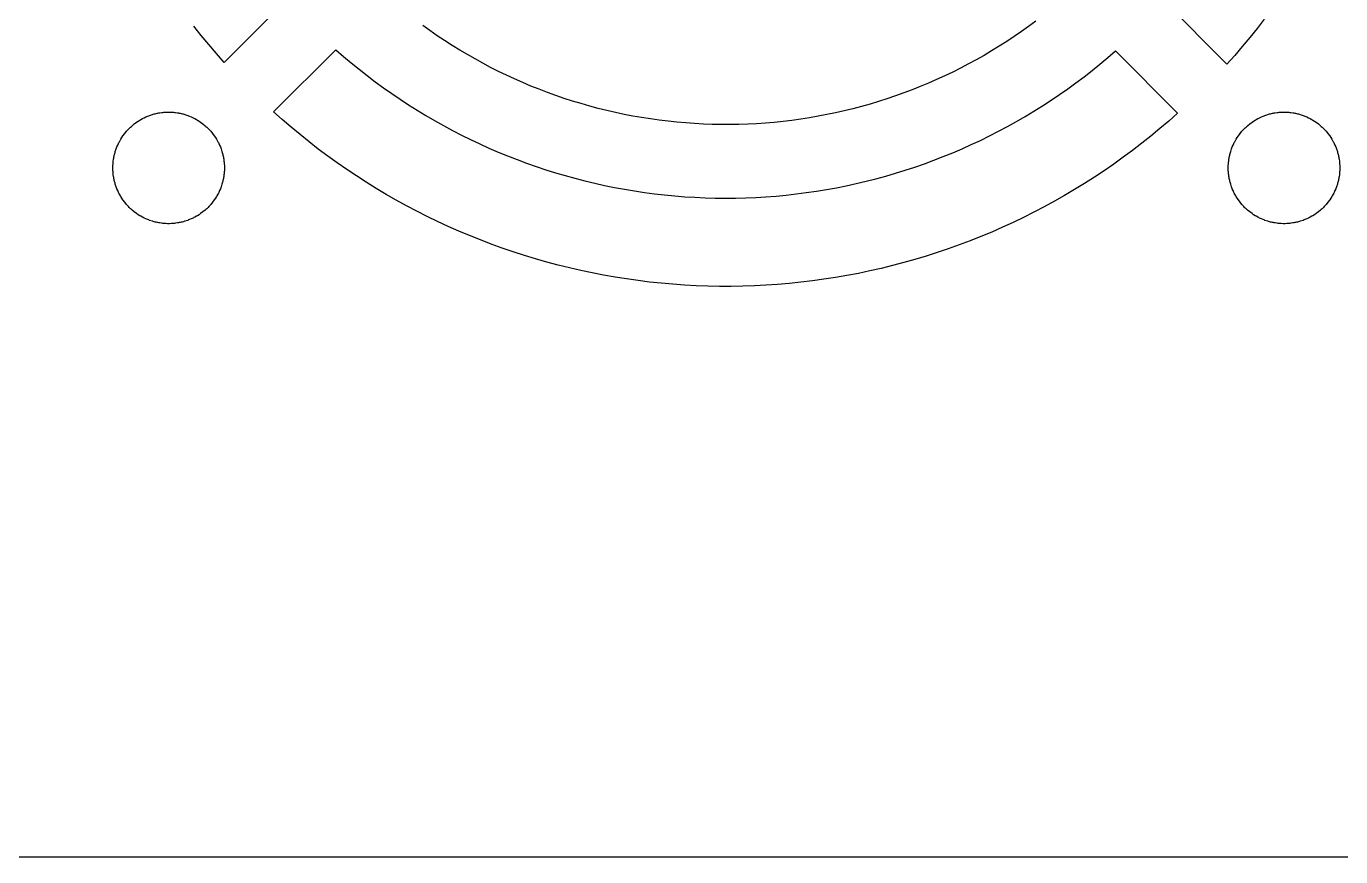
# Model space of a CAD drawing. Header units: metres. Extents: x -3 to 104, y -10 to 53.
# Drawn here: x 30.42 to 68.13, y -9.5 to 14.31 of the extents above; entities that cross this region are included whole.
import ezdxf

# ---------------------------------------------------------------- set-up
doc = ezdxf.new("R2010")
doc.units = ezdxf.units.M

msp = doc.modelspace()

# ---------------------------------------------------------------- linework, layer by layer
for p, q in [((37.8818, 15.0576), (36.0957, 13.2734)), ((64.8623, 13.2266), (63.0801, 15.0146)), ((41.998, 14.1865), (41.791, 14.335)), ((59.3779, 14.46), (59.1729, 14.3086)), ((65.9307, 14.5156), (65.7266, 14.25)), ((35.4375, 14.0459), (35.2266, 14.3105)), ((35.6523, 13.7842), (35.4375, 14.0459)), ((42.208, 14.041), (41.998, 14.1865)), ((42.4189, 13.9004), (42.208, 14.041)), ((58.7559, 14.0166), (58.5439, 13.876)), ((58.9658, 14.1611), (58.7559, 14.0166)), ((59.1729, 14.3086), (58.9658, 14.1611)), ((65.5166, 13.9893), (65.3027, 13.7305)), ((65.7266, 14.25), (65.5166, 13.9893)), ((35.8721, 13.5264), (35.6523, 13.7842)), ((37.5078, 11.8564), (39.2988, 13.6387)), ((39.2988, 13.6387), (39.5186, 13.4473)), ((42.6338, 13.7627), (42.4189, 13.9004)), ((42.8506, 13.6289), (42.6338, 13.7627)), ((43.0693, 13.499), (42.8506, 13.6289)), ((58.1123, 13.6064), (57.8926, 13.4766)), ((58.3291, 13.7393), (58.1123, 13.6064)), ((58.5439, 13.876), (58.3291, 13.7393)), ((61.4414, 13.4131), (61.6611, 13.6035)), ((61.6611, 13.6035), (63.4453, 11.8145)), ((65.3027, 13.7305), (65.085, 13.4766)), ((36.0957, 13.2734), (35.8721, 13.5264)), ((39.5186, 13.4473), (39.7412, 13.2598)), ((39.7412, 13.2598), (39.9668, 13.0762)), ((43.29, 13.3721), (43.0693, 13.499)), ((43.5137, 13.25), (43.29, 13.3721)), ((43.7383, 13.1318), (43.5137, 13.25)), ((57.4482, 13.2295), (57.2227, 13.1113)), ((57.6719, 13.3516), (57.4482, 13.2295)), ((57.8926, 13.4766), (57.6719, 13.3516)), ((60.9922, 13.043), (61.2188, 13.2266)), ((61.2188, 13.2266), (61.4414, 13.4131)), ((65.085, 13.4766), (64.8623, 13.2266)), ((39.9668, 13.0762), (40.1953, 12.8965)), ((40.1953, 12.8965), (40.4277, 12.7207)), ((43.9658, 13.0166), (43.7383, 13.1318)), ((44.1953, 12.9062), (43.9658, 13.0166)), ((44.4268, 12.7988), (44.1953, 12.9062)), ((56.7646, 12.8877), (56.5332, 12.7812)), ((56.9951, 12.9971), (56.7646, 12.8877)), ((57.2227, 13.1113), (56.9951, 12.9971)), ((60.5303, 12.6895), (60.7627, 12.8643)), ((60.7627, 12.8643), (60.9922, 13.043)), ((40.4277, 12.7207), (40.6621, 12.5488)), ((40.6621, 12.5488), (40.9004, 12.3809)), ((44.6592, 12.6963), (44.4268, 12.7988)), ((44.8936, 12.5977), (44.6592, 12.6963)), ((45.1299, 12.5029), (44.8936, 12.5977)), ((45.3682, 12.4121), (45.1299, 12.5029)), ((55.8291, 12.4873), (55.5908, 12.3975)), ((56.0654, 12.5811), (55.8291, 12.4873)), ((56.3008, 12.6787), (56.0654, 12.5811)), ((56.5332, 12.7812), (56.3008, 12.6787)), ((60.0566, 12.3516), (60.2949, 12.5186)), ((60.2949, 12.5186), (60.5303, 12.6895)), ((40.9004, 12.3809), (41.1406, 12.2178)), ((41.1406, 12.2178), (41.3848, 12.0586)), ((45.6074, 12.3262), (45.3682, 12.4121)), ((45.8486, 12.2441), (45.6074, 12.3262)), ((46.0908, 12.166), (45.8486, 12.2441)), ((46.335, 12.0918), (46.0908, 12.166)), ((46.5791, 12.0215), (46.335, 12.0918)), ((54.623, 12.0791), (54.3779, 12.0098)), ((54.8672, 12.1523), (54.623, 12.0791)), ((55.1094, 12.2295), (54.8672, 12.1523)), ((55.3506, 12.3115), (55.1094, 12.2295)), ((55.5908, 12.3975), (55.3506, 12.3115)), ((59.5713, 12.0303), (59.8154, 12.1885)), ((59.8154, 12.1885), (60.0566, 12.3516)), ((33.7988, 11.6885), (33.8496, 11.7119)), ((33.8496, 11.7119), (33.9004, 11.7334)), ((33.9004, 11.7334), (33.9268, 11.7441)), ((33.9268, 11.7441), (33.9531, 11.7539)), ((33.9531, 11.7539), (34.0322, 11.7803)), ((34.0322, 11.7803), (34.0586, 11.7881)), ((34.0586, 11.7881), (34.0859, 11.7959)), ((34.0859, 11.7959), (34.1133, 11.8027)), ((34.1133, 11.8027), (34.1396, 11.8086)), ((34.1396, 11.8086), (34.167, 11.8154)), ((34.167, 11.8154), (34.1943, 11.8203)), ((34.1943, 11.8203), (34.2217, 11.8262)), ((34.2217, 11.8262), (34.25, 11.8301)), ((34.25, 11.8301), (34.3047, 11.8379)), ((34.3047, 11.8379), (34.333, 11.8408)), ((34.333, 11.8408), (34.3604, 11.8438)), ((34.3604, 11.8438), (34.3887, 11.8457)), ((34.3887, 11.8457), (34.416, 11.8477)), ((34.416, 11.8477), (34.4717, 11.8496)), ((34.4717, 11.8496), (34.5283, 11.8496)), ((34.5283, 11.8496), (34.584, 11.8477)), ((34.584, 11.8477), (34.6113, 11.8457)), ((34.6113, 11.8457), (34.6396, 11.8438)), ((34.6396, 11.8438), (34.667, 11.8408)), ((34.667, 11.8408), (34.6953, 11.8379)), ((34.6953, 11.8379), (34.75, 11.8301)), ((34.75, 11.8301), (34.7783, 11.8262)), ((34.7783, 11.8262), (34.8057, 11.8203)), ((34.8057, 11.8203), (34.833, 11.8154)), ((34.833, 11.8154), (34.8604, 11.8086)), ((34.8604, 11.8086), (34.8867, 11.8027)), ((34.8867, 11.8027), (34.9141, 11.7959)), ((34.9141, 11.7959), (34.9414, 11.7881)), ((34.9414, 11.7881), (34.9678, 11.7803)), ((34.9678, 11.7803), (35.0469, 11.7539)), ((35.0469, 11.7539), (35.0732, 11.7441)), ((35.0732, 11.7441), (35.0996, 11.7334)), ((35.0996, 11.7334), (35.1504, 11.7119)), ((35.1504, 11.7119), (35.2012, 11.6885)), ((37.7578, 11.6348), (37.5078, 11.8564)), ((41.3848, 12.0586), (41.6309, 11.9033)), ((41.6309, 11.9033), (41.8799, 11.752)), ((41.8799, 11.752), (42.1309, 11.6055)), ((46.8252, 11.9561), (46.5791, 12.0215)), ((47.0723, 11.8955), (46.8252, 11.9561)), ((47.3203, 11.8379), (47.0723, 11.8955)), ((47.5693, 11.7852), (47.3203, 11.8379)), ((47.8193, 11.7373), (47.5693, 11.7852)), ((48.0703, 11.6934), (47.8193, 11.7373)), ((48.3223, 11.6533), (48.0703, 11.6934)), ((53.1367, 11.7295), (52.8867, 11.6855)), ((53.3877, 11.7764), (53.1367, 11.7295)), ((53.6367, 11.8291), (53.3877, 11.7764)), ((53.8848, 11.8848), (53.6367, 11.8291)), ((54.1318, 11.9453), (53.8848, 11.8848)), ((54.3779, 12.0098), (54.1318, 11.9453)), ((58.8232, 11.5791), (59.0752, 11.7256)), ((59.0752, 11.7256), (59.3242, 11.875)), ((59.3242, 11.875), (59.5713, 12.0303)), ((63.4453, 11.8145), (63.1943, 11.5928)), ((65.7988, 11.6885), (65.8496, 11.7119)), ((65.8496, 11.7119), (65.9004, 11.7334)), ((65.9004, 11.7334), (65.9268, 11.7441)), ((65.9268, 11.7441), (65.9531, 11.7539)), ((65.9531, 11.7539), (66.0322, 11.7803)), ((66.0322, 11.7803), (66.0586, 11.7881)), ((66.0586, 11.7881), (66.0859, 11.7959)), ((66.0859, 11.7959), (66.1133, 11.8027)), ((66.1133, 11.8027), (66.1396, 11.8086)), ((66.1396, 11.8086), (66.167, 11.8154)), ((66.167, 11.8154), (66.1943, 11.8203)), ((66.1943, 11.8203), (66.2217, 11.8262)), ((66.2217, 11.8262), (66.25, 11.8301)), ((66.25, 11.8301), (66.3047, 11.8379)), ((66.3047, 11.8379), (66.333, 11.8408)), ((66.333, 11.8408), (66.3604, 11.8438)), ((66.3604, 11.8438), (66.3887, 11.8457)), ((66.3887, 11.8457), (66.416, 11.8477)), ((66.416, 11.8477), (66.4717, 11.8496)), ((66.4717, 11.8496), (66.5283, 11.8496)), ((66.5283, 11.8496), (66.584, 11.8477)), ((66.584, 11.8477), (66.6113, 11.8457)), ((66.6113, 11.8457), (66.6396, 11.8438)), ((66.6396, 11.8438), (66.667, 11.8408)), ((66.667, 11.8408), (66.6953, 11.8379)), ((66.6953, 11.8379), (66.75, 11.8301)), ((66.75, 11.8301), (66.7783, 11.8262)), ((66.7783, 11.8262), (66.8057, 11.8203)), ((66.8057, 11.8203), (66.833, 11.8154)), ((66.833, 11.8154), (66.8604, 11.8086)), ((66.8604, 11.8086), (66.8867, 11.8027)), ((66.8867, 11.8027), (66.9141, 11.7959)), ((66.9141, 11.7959), (66.9414, 11.7881)), ((66.9414, 11.7881), (66.9678, 11.7803)), ((66.9678, 11.7803), (67.0469, 11.7539)), ((67.0469, 11.7539), (67.0732, 11.7441)), ((67.0732, 11.7441), (67.0996, 11.7334)), ((67.0996, 11.7334), (67.1504, 11.7119)), ((67.1504, 11.7119), (67.2012, 11.6885)), ((33.292, 11.2998), (33.3105, 11.3203)), ((33.3105, 11.3203), (33.3301, 11.3408)), ((33.3301, 11.3408), (33.3486, 11.3613)), ((33.3486, 11.3613), (33.3682, 11.3818)), ((33.3682, 11.3818), (33.3887, 11.4014)), ((33.3887, 11.4014), (33.4092, 11.4199)), ((33.4092, 11.4199), (33.4297, 11.4395)), ((33.4297, 11.4395), (33.4502, 11.458)), ((33.4502, 11.458), (33.5146, 11.5107)), ((33.5146, 11.5107), (33.582, 11.5605)), ((33.582, 11.5605), (33.6289, 11.5918)), ((33.6289, 11.5918), (33.6758, 11.6211)), ((33.6758, 11.6211), (33.7002, 11.6357)), ((33.7002, 11.6357), (33.749, 11.6631)), ((33.749, 11.6631), (33.7734, 11.6758)), ((33.7734, 11.6758), (33.7988, 11.6885)), ((35.2012, 11.6885), (35.2266, 11.6758)), ((35.2266, 11.6758), (35.251, 11.6631)), ((35.251, 11.6631), (35.2998, 11.6357)), ((35.2998, 11.6357), (35.3242, 11.6211)), ((35.3242, 11.6211), (35.3711, 11.5918)), ((35.3711, 11.5918), (35.418, 11.5605)), ((35.418, 11.5605), (35.4854, 11.5107)), ((35.4854, 11.5107), (35.5498, 11.458)), ((35.5498, 11.458), (35.5703, 11.4395)), ((35.5703, 11.4395), (35.5908, 11.4199)), ((35.5908, 11.4199), (35.6113, 11.4014)), ((35.6113, 11.4014), (35.6318, 11.3818)), ((35.6318, 11.3818), (35.6514, 11.3613)), ((35.6514, 11.3613), (35.6699, 11.3408)), ((35.6699, 11.3408), (35.6895, 11.3203)), ((35.6895, 11.3203), (35.708, 11.2998)), ((38.0107, 11.417), (37.7578, 11.6348)), ((38.2686, 11.2031), (38.0107, 11.417)), ((42.1309, 11.6055), (42.3848, 11.4639)), ((42.3848, 11.4639), (42.6416, 11.3252)), ((42.6416, 11.3252), (42.8994, 11.1924)), ((48.5742, 11.6182), (48.3223, 11.6533)), ((48.8271, 11.5869), (48.5742, 11.6182)), ((49.0801, 11.5596), (48.8271, 11.5869)), ((49.334, 11.5381), (49.0801, 11.5596)), ((49.5879, 11.5195), (49.334, 11.5381)), ((49.8418, 11.5059), (49.5879, 11.5195)), ((50.0967, 11.4971), (49.8418, 11.5059)), ((50.3506, 11.4922), (50.0967, 11.4971)), ((50.6055, 11.4922), (50.3506, 11.4922)), ((50.8604, 11.4961), (50.6055, 11.4922)), ((51.1143, 11.5039), (50.8604, 11.4961)), ((51.3691, 11.5176), (51.1143, 11.5039)), ((51.623, 11.5342), (51.3691, 11.5176)), ((51.876, 11.5557), (51.623, 11.5342)), ((52.1299, 11.582), (51.876, 11.5557)), ((52.3828, 11.6123), (52.1299, 11.582)), ((52.6348, 11.6465), (52.3828, 11.6123)), ((52.8867, 11.6855), (52.6348, 11.6465)), ((58.3125, 11.3008), (58.5693, 11.4385)), ((58.5693, 11.4385), (58.8232, 11.5791)), ((62.9404, 11.376), (62.6826, 11.1631)), ((63.1943, 11.5928), (62.9404, 11.376)), ((65.292, 11.2998), (65.3105, 11.3203)), ((65.3105, 11.3203), (65.3301, 11.3408)), ((65.3301, 11.3408), (65.3486, 11.3613)), ((65.3486, 11.3613), (65.3682, 11.3818)), ((65.3682, 11.3818), (65.3887, 11.4014)), ((65.3887, 11.4014), (65.4092, 11.4199)), ((65.4092, 11.4199), (65.4297, 11.4395)), ((65.4297, 11.4395), (65.4502, 11.458)), ((65.4502, 11.458), (65.5146, 11.5107)), ((65.5146, 11.5107), (65.582, 11.5605)), ((65.582, 11.5605), (65.6289, 11.5918)), ((65.6289, 11.5918), (65.6758, 11.6211)), ((65.6758, 11.6211), (65.7002, 11.6357)), ((65.7002, 11.6357), (65.749, 11.6631)), ((65.749, 11.6631), (65.7734, 11.6758)), ((65.7734, 11.6758), (65.7988, 11.6885)), ((67.2012, 11.6885), (67.2266, 11.6758)), ((67.2266, 11.6758), (67.251, 11.6631)), ((67.251, 11.6631), (67.2998, 11.6357)), ((67.2998, 11.6357), (67.3242, 11.6211)), ((67.3242, 11.6211), (67.3711, 11.5918)), ((67.3711, 11.5918), (67.418, 11.5605)), ((67.418, 11.5605), (67.4854, 11.5107)), ((67.4854, 11.5107), (67.5498, 11.458)), ((67.5498, 11.458), (67.5703, 11.4395)), ((67.5703, 11.4395), (67.5908, 11.4199)), ((67.5908, 11.4199), (67.6113, 11.4014)), ((67.6113, 11.4014), (67.6318, 11.3818)), ((67.6318, 11.3818), (67.6514, 11.3613)), ((67.6514, 11.3613), (67.6699, 11.3408)), ((67.6699, 11.3408), (67.6895, 11.3203)), ((67.6895, 11.3203), (67.708, 11.2998)), ((33.0381, 10.9004), (33.0615, 10.9512)), ((33.0615, 10.9512), (33.0742, 10.9766)), ((33.0742, 10.9766), (33.0869, 11.001)), ((33.0869, 11.001), (33.1143, 11.0498)), ((33.1143, 11.0498), (33.1289, 11.0742)), ((33.1289, 11.0742), (33.1582, 11.1211)), ((33.1582, 11.1211), (33.1895, 11.168)), ((33.1895, 11.168), (33.2393, 11.2354)), ((33.2393, 11.2354), (33.292, 11.2998)), ((35.708, 11.2998), (35.7607, 11.2354)), ((35.7607, 11.2354), (35.8105, 11.168)), ((35.8105, 11.168), (35.8418, 11.1211)), ((35.8418, 11.1211), (35.8711, 11.0742)), ((35.8711, 11.0742), (35.8857, 11.0498)), ((35.8857, 11.0498), (35.9131, 11.001)), ((35.9131, 11.001), (35.9258, 10.9766)), ((35.9258, 10.9766), (35.9385, 10.9512)), ((35.9385, 10.9512), (35.9619, 10.9004)), ((38.5293, 10.9941), (38.2686, 11.2031)), ((38.7939, 10.79), (38.5293, 10.9941)), ((42.8994, 11.1924), (43.1611, 11.0635)), ((43.1611, 11.0635), (43.4238, 10.9385)), ((43.4238, 10.9385), (43.6895, 10.8193)), ((57.5283, 10.917), (57.792, 11.04)), ((57.792, 11.04), (58.0527, 11.1689)), ((58.0527, 11.1689), (58.3125, 11.3008)), ((62.4209, 10.9551), (62.1553, 10.752)), ((62.6826, 11.1631), (62.4209, 10.9551)), ((65.0381, 10.9004), (65.0615, 10.9512)), ((65.0615, 10.9512), (65.0742, 10.9766)), ((65.0742, 10.9766), (65.0869, 11.001)), ((65.0869, 11.001), (65.1143, 11.0498)), ((65.1143, 11.0498), (65.1289, 11.0742)), ((65.1289, 11.0742), (65.1582, 11.1211)), ((65.1582, 11.1211), (65.1895, 11.168)), ((65.1895, 11.168), (65.2393, 11.2354)), ((65.2393, 11.2354), (65.292, 11.2998)), ((67.708, 11.2998), (67.7607, 11.2354)), ((67.7607, 11.2354), (67.8105, 11.168)), ((67.8105, 11.168), (67.8418, 11.1211)), ((67.8418, 11.1211), (67.8711, 11.0742)), ((67.8711, 11.0742), (67.8857, 11.0498)), ((67.8857, 11.0498), (67.9131, 11.001)), ((67.9131, 11.001), (67.9258, 10.9766)), ((67.9258, 10.9766), (67.9385, 10.9512)), ((67.9385, 10.9512), (67.9619, 10.9004)), ((32.9297, 10.5557), (32.9346, 10.583)), ((32.9346, 10.583), (32.9414, 10.6104)), ((32.9414, 10.6104), (32.9473, 10.6367)), ((32.9473, 10.6367), (32.9541, 10.6641)), ((32.9541, 10.6641), (32.9619, 10.6914)), ((32.9619, 10.6914), (32.9697, 10.7178)), ((32.9697, 10.7178), (32.9961, 10.7969)), ((32.9961, 10.7969), (33.0059, 10.8232)), ((33.0059, 10.8232), (33.0166, 10.8496)), ((33.0166, 10.8496), (33.0381, 10.9004)), ((35.9619, 10.9004), (35.9834, 10.8496)), ((35.9834, 10.8496), (35.9941, 10.8232)), ((35.9941, 10.8232), (36.0039, 10.7969)), ((36.0039, 10.7969), (36.0303, 10.7178)), ((36.0303, 10.7178), (36.0381, 10.6914)), ((36.0381, 10.6914), (36.0459, 10.6641)), ((36.0459, 10.6641), (36.0527, 10.6367)), ((36.0527, 10.6367), (36.0586, 10.6104)), ((36.0586, 10.6104), (36.0654, 10.583)), ((36.0654, 10.583), (36.0703, 10.5557)), ((39.0625, 10.5898), (38.7939, 10.79)), ((39.334, 10.3945), (39.0625, 10.5898)), ((43.6895, 10.8193), (43.9561, 10.7041)), ((43.9561, 10.7041), (44.2256, 10.5938)), ((44.2256, 10.5938), (44.4971, 10.4873)), ((56.4541, 10.4688), (56.7256, 10.5742)), ((56.7256, 10.5742), (56.9951, 10.6836)), ((56.9951, 10.6836), (57.2627, 10.7979)), ((57.2627, 10.7979), (57.5283, 10.917)), ((62.1553, 10.752), (61.8867, 10.5527)), ((64.9297, 10.5557), (64.9346, 10.583)), ((64.9346, 10.583), (64.9414, 10.6104)), ((64.9414, 10.6104), (64.9473, 10.6367)), ((64.9473, 10.6367), (64.9541, 10.6641)), ((64.9541, 10.6641), (64.9619, 10.6914)), ((64.9619, 10.6914), (64.9697, 10.7178)), ((64.9697, 10.7178), (64.9961, 10.7969)), ((64.9961, 10.7969), (65.0059, 10.8232)), ((65.0059, 10.8232), (65.0166, 10.8496)), ((65.0166, 10.8496), (65.0381, 10.9004)), ((67.9619, 10.9004), (67.9834, 10.8496)), ((67.9834, 10.8496), (67.9941, 10.8232)), ((67.9941, 10.8232), (68.0039, 10.7969)), ((68.0039, 10.7969), (68.0303, 10.7178)), ((68.0303, 10.7178), (68.0381, 10.6914)), ((68.0381, 10.6914), (68.0459, 10.6641)), ((68.0459, 10.6641), (68.0527, 10.6367)), ((68.0527, 10.6367), (68.0586, 10.6104)), ((68.0586, 10.6104), (68.0654, 10.583)), ((68.0654, 10.583), (68.0703, 10.5557)), ((32.9004, 10.2783), (32.9023, 10.334)), ((32.9004, 10.2217), (32.9004, 10.2783)), ((32.9023, 10.166), (32.9004, 10.2217)), ((32.9023, 10.334), (32.9043, 10.3613)), ((32.9043, 10.3613), (32.9062, 10.3896)), ((32.9062, 10.3896), (32.9092, 10.417)), ((32.9092, 10.417), (32.9121, 10.4453)), ((32.9121, 10.4453), (32.9199, 10.5)), ((32.9199, 10.5), (32.9238, 10.5283)), ((32.9238, 10.5283), (32.9297, 10.5557)), ((36.0703, 10.5557), (36.0762, 10.5283)), ((36.0762, 10.5283), (36.0801, 10.5)), ((36.0801, 10.5), (36.0879, 10.4453)), ((36.0879, 10.4453), (36.0908, 10.417)), ((36.0908, 10.417), (36.0938, 10.3896)), ((36.0938, 10.3896), (36.0957, 10.3613)), ((36.0957, 10.3613), (36.0977, 10.334)), ((36.0977, 10.334), (36.0996, 10.2783)), ((36.0996, 10.2217), (36.0977, 10.166)), ((36.0996, 10.2783), (36.0996, 10.2217)), ((39.6084, 10.2041), (39.334, 10.3945)), ((39.8867, 10.0186), (39.6084, 10.2041)), ((44.4971, 10.4873), (44.7695, 10.3857)), ((44.7695, 10.3857), (45.0439, 10.29)), ((45.0439, 10.29), (45.3203, 10.1982)), ((45.3203, 10.1982), (45.5977, 10.1113)), ((55.6299, 10.1816), (55.9062, 10.2725)), ((55.9062, 10.2725), (56.1807, 10.3682)), ((56.1807, 10.3682), (56.4541, 10.4688)), ((61.6143, 10.3584), (61.3389, 10.1689)), ((61.8867, 10.5527), (61.6143, 10.3584)), ((64.9004, 10.2783), (64.9023, 10.334)), ((64.9004, 10.2217), (64.9004, 10.2783)), ((64.9023, 10.166), (64.9004, 10.2217)), ((64.9023, 10.334), (64.9043, 10.3613)), ((64.9043, 10.3613), (64.9062, 10.3896)), ((64.9062, 10.3896), (64.9092, 10.417)), ((64.9092, 10.417), (64.9121, 10.4453)), ((64.9121, 10.4453), (64.9199, 10.5)), ((64.9199, 10.5), (64.9238, 10.5283)), ((64.9238, 10.5283), (64.9297, 10.5557)), ((68.0703, 10.5557), (68.0762, 10.5283)), ((68.0762, 10.5283), (68.0801, 10.5)), ((68.0801, 10.5), (68.0879, 10.4453)), ((68.0879, 10.4453), (68.0908, 10.417)), ((68.0908, 10.417), (68.0938, 10.3896)), ((68.0938, 10.3896), (68.0957, 10.3613)), ((68.0957, 10.3613), (68.0977, 10.334)), ((68.0977, 10.334), (68.0996, 10.2783)), ((68.0996, 10.2217), (68.0977, 10.166)), ((68.0996, 10.2783), (68.0996, 10.2217)), ((32.9043, 10.1387), (32.9023, 10.166)), ((32.9062, 10.1104), (32.9043, 10.1387)), ((32.9092, 10.083), (32.9062, 10.1104)), ((32.9121, 10.0547), (32.9092, 10.083)), ((32.9199, 10), (32.9121, 10.0547)), ((32.9238, 9.97168), (32.9199, 10)), ((32.9297, 9.94434), (32.9238, 9.97168)), ((32.9346, 9.91699), (32.9297, 9.94434)), ((32.9414, 9.88965), (32.9346, 9.91699)), ((32.9473, 9.86328), (32.9414, 9.88965)), ((32.9541, 9.83594), (32.9473, 9.86328)), ((32.9619, 9.80859), (32.9541, 9.83594)), ((32.9697, 9.78223), (32.9619, 9.80859)), ((36.0381, 9.80859), (36.0303, 9.78223)), ((36.0459, 9.83594), (36.0381, 9.80859)), ((36.0527, 9.86328), (36.0459, 9.83594)), ((36.0586, 9.88965), (36.0527, 9.86328)), ((36.0654, 9.91699), (36.0586, 9.88965)), ((36.0703, 9.94434), (36.0654, 9.91699)), ((36.0762, 9.97168), (36.0703, 9.94434)), ((36.0801, 10), (36.0762, 9.97168)), ((36.0879, 10.0547), (36.0801, 10)), ((36.0908, 10.083), (36.0879, 10.0547)), ((36.0938, 10.1104), (36.0908, 10.083)), ((36.0957, 10.1387), (36.0938, 10.1104)), ((36.0977, 10.166), (36.0957, 10.1387)), ((40.168, 9.83789), (39.8867, 10.0186)), ((40.4521, 9.66211), (40.168, 9.83789)), ((45.5977, 10.1113), (45.877, 10.0283)), ((45.877, 10.0283), (46.1572, 9.95117)), ((46.1572, 9.95117), (46.4395, 9.87891)), ((46.4395, 9.87891), (46.7227, 9.81152)), ((46.7227, 9.81152), (47.0068, 9.74902)), ((54.2256, 9.7998), (54.5098, 9.86621)), ((54.5098, 9.86621), (54.791, 9.9375)), ((54.791, 9.9375), (55.0723, 10.0146)), ((55.0723, 10.0146), (55.3516, 10.0957)), ((55.3516, 10.0957), (55.6299, 10.1816)), ((61.0605, 9.98438), (60.7783, 9.80469)), ((61.3389, 10.1689), (61.0605, 9.98438)), ((64.9043, 10.1387), (64.9023, 10.166)), ((64.9062, 10.1104), (64.9043, 10.1387)), ((64.9092, 10.083), (64.9062, 10.1104)), ((64.9121, 10.0547), (64.9092, 10.083)), ((64.9199, 10), (64.9121, 10.0547)), ((64.9238, 9.97168), (64.9199, 10)), ((64.9297, 9.94434), (64.9238, 9.97168)), ((64.9346, 9.91699), (64.9297, 9.94434)), ((64.9414, 9.88965), (64.9346, 9.91699)), ((64.9473, 9.86328), (64.9414, 9.88965)), ((64.9541, 9.83594), (64.9473, 9.86328)), ((64.9619, 9.80859), (64.9541, 9.83594)), ((64.9697, 9.78223), (64.9619, 9.80859)), ((68.0381, 9.80859), (68.0303, 9.78223)), ((68.0459, 9.83594), (68.0381, 9.80859)), ((68.0527, 9.86328), (68.0459, 9.83594)), ((68.0586, 9.88965), (68.0527, 9.86328)), ((68.0654, 9.91699), (68.0586, 9.88965)), ((68.0703, 9.94434), (68.0654, 9.91699)), ((68.0762, 9.97168), (68.0703, 9.94434)), ((68.0801, 10), (68.0762, 9.97168)), ((68.0879, 10.0547), (68.0801, 10)), ((68.0908, 10.083), (68.0879, 10.0547)), ((68.0938, 10.1104), (68.0908, 10.083)), ((68.0957, 10.1387), (68.0938, 10.1104)), ((68.0977, 10.166), (68.0957, 10.1387)), ((32.9961, 9.70312), (32.9697, 9.78223)), ((33.0059, 9.67676), (32.9961, 9.70312)), ((33.0166, 9.65039), (33.0059, 9.67676)), ((33.0381, 9.59961), (33.0166, 9.65039)), ((33.0615, 9.54883), (33.0381, 9.59961)), ((33.0742, 9.52344), (33.0615, 9.54883)), ((33.0869, 9.49902), (33.0742, 9.52344)), ((33.1143, 9.4502), (33.0869, 9.49902)), ((33.1289, 9.42578), (33.1143, 9.4502)), ((35.8857, 9.4502), (35.8711, 9.42578)), ((35.9131, 9.49902), (35.8857, 9.4502)), ((35.9258, 9.52344), (35.9131, 9.49902)), ((35.9385, 9.54883), (35.9258, 9.52344)), ((35.9619, 9.59961), (35.9385, 9.54883)), ((35.9834, 9.65039), (35.9619, 9.59961)), ((35.9941, 9.67676), (35.9834, 9.65039)), ((36.0039, 9.70312), (35.9941, 9.67676)), ((36.0303, 9.78223), (36.0039, 9.70312)), ((40.7393, 9.49121), (40.4521, 9.66211)), ((41.0303, 9.3252), (40.7393, 9.49121)), ((47.0068, 9.74902), (47.292, 9.69043)), ((47.292, 9.69043), (47.5781, 9.6377)), ((47.5781, 9.6377), (47.8652, 9.58984)), ((47.8652, 9.58984), (48.1533, 9.54688)), ((48.1533, 9.54688), (48.4414, 9.50879)), ((48.4414, 9.50879), (48.7305, 9.47559)), ((48.7305, 9.47559), (49.0205, 9.44824)), ((49.0205, 9.44824), (49.3105, 9.4248)), ((51.6367, 9.4209), (51.9268, 9.44336)), ((51.9268, 9.44336), (52.2168, 9.4707)), ((52.2168, 9.4707), (52.5059, 9.50293)), ((52.5059, 9.50293), (52.7949, 9.54004)), ((52.7949, 9.54004), (53.083, 9.58203)), ((53.083, 9.58203), (53.3701, 9.62891)), ((53.3701, 9.62891), (53.6562, 9.68066)), ((53.6562, 9.68066), (53.9414, 9.7373)), ((53.9414, 9.7373), (54.2256, 9.7998)), ((60.2061, 9.45898), (59.915, 9.29395)), ((60.4932, 9.62988), (60.2061, 9.45898)), ((60.7783, 9.80469), (60.4932, 9.62988)), ((64.9961, 9.70312), (64.9697, 9.78223)), ((65.0059, 9.67676), (64.9961, 9.70312)), ((65.0166, 9.65039), (65.0059, 9.67676)), ((65.0381, 9.59961), (65.0166, 9.65039)), ((65.0615, 9.54883), (65.0381, 9.59961)), ((65.0742, 9.52344), (65.0615, 9.54883)), ((65.0869, 9.49902), (65.0742, 9.52344)), ((65.1143, 9.4502), (65.0869, 9.49902)), ((65.1289, 9.42578), (65.1143, 9.4502)), ((67.8857, 9.4502), (67.8711, 9.42578)), ((67.9131, 9.49902), (67.8857, 9.4502)), ((67.9258, 9.52344), (67.9131, 9.49902)), ((67.9385, 9.54883), (67.9258, 9.52344)), ((67.9619, 9.59961), (67.9385, 9.54883)), ((67.9834, 9.65039), (67.9619, 9.59961)), ((67.9941, 9.67676), (67.9834, 9.65039)), ((68.0039, 9.70312), (67.9941, 9.67676)), ((68.0303, 9.78223), (68.0039, 9.70312)), ((33.1582, 9.37891), (33.1289, 9.42578)), ((33.1895, 9.33203), (33.1582, 9.37891)), ((33.2393, 9.26465), (33.1895, 9.33203)), ((33.292, 9.2002), (33.2393, 9.26465)), ((33.3105, 9.17969), (33.292, 9.2002)), ((33.3301, 9.15918), (33.3105, 9.17969)), ((33.3486, 9.13867), (33.3301, 9.15918)), ((33.3682, 9.11816), (33.3486, 9.13867)), ((33.3887, 9.09863), (33.3682, 9.11816)), ((33.4092, 9.08008), (33.3887, 9.09863)), ((33.4297, 9.06055), (33.4092, 9.08008)), ((33.4502, 9.04199), (33.4297, 9.06055)), ((35.5703, 9.06055), (35.5498, 9.04199)), ((35.5908, 9.08008), (35.5703, 9.06055)), ((35.6113, 9.09863), (35.5908, 9.08008)), ((35.6318, 9.11816), (35.6113, 9.09863)), ((35.6514, 9.13867), (35.6318, 9.11816)), ((35.6699, 9.15918), (35.6514, 9.13867)), ((35.6895, 9.17969), (35.6699, 9.15918)), ((35.708, 9.2002), (35.6895, 9.17969)), ((35.7607, 9.26465), (35.708, 9.2002)), ((35.8105, 9.33203), (35.7607, 9.26465)), ((35.8418, 9.37891), (35.8105, 9.33203)), ((35.8711, 9.42578), (35.8418, 9.37891)), ((41.3232, 9.16406), (41.0303, 9.3252)), ((41.6191, 9.00879), (41.3232, 9.16406)), ((49.3105, 9.4248), (49.6006, 9.40723)), ((49.6006, 9.40723), (49.8916, 9.39355)), ((49.8916, 9.39355), (50.1826, 9.38574)), ((50.1826, 9.38574), (50.4736, 9.38281)), ((50.4736, 9.38281), (50.7646, 9.38477)), ((50.7646, 9.38477), (51.0557, 9.3916)), ((51.0557, 9.3916), (51.3467, 9.4043)), ((51.3467, 9.4043), (51.6367, 9.4209)), ((59.6211, 9.13477), (59.3252, 8.97949)), ((59.915, 9.29395), (59.6211, 9.13477)), ((65.1582, 9.37891), (65.1289, 9.42578)), ((65.1895, 9.33203), (65.1582, 9.37891)), ((65.2393, 9.26465), (65.1895, 9.33203)), ((65.292, 9.2002), (65.2393, 9.26465)), ((65.3105, 9.17969), (65.292, 9.2002)), ((65.3301, 9.15918), (65.3105, 9.17969)), ((65.3486, 9.13867), (65.3301, 9.15918)), ((65.3682, 9.11816), (65.3486, 9.13867)), ((65.3887, 9.09863), (65.3682, 9.11816)), ((65.4092, 9.08008), (65.3887, 9.09863)), ((65.4297, 9.06055), (65.4092, 9.08008)), ((65.4502, 9.04199), (65.4297, 9.06055)), ((67.5703, 9.06055), (67.5498, 9.04199)), ((67.5908, 9.08008), (67.5703, 9.06055)), ((67.6113, 9.09863), (67.5908, 9.08008)), ((67.6318, 9.11816), (67.6113, 9.09863)), ((67.6514, 9.13867), (67.6318, 9.11816)), ((67.6699, 9.15918), (67.6514, 9.13867)), ((67.6895, 9.17969), (67.6699, 9.15918)), ((67.708, 9.2002), (67.6895, 9.17969)), ((67.7607, 9.26465), (67.708, 9.2002)), ((67.8105, 9.33203), (67.7607, 9.26465)), ((67.8418, 9.37891), (67.8105, 9.33203)), ((67.8711, 9.42578), (67.8418, 9.37891)), ((33.5146, 8.98926), (33.4502, 9.04199)), ((33.582, 8.93945), (33.5146, 8.98926)), ((33.6289, 8.9082), (33.582, 8.93945)), ((33.6758, 8.87891), (33.6289, 8.9082)), ((33.7002, 8.86426), (33.6758, 8.87891)), ((33.749, 8.83691), (33.7002, 8.86426)), ((33.7734, 8.82422), (33.749, 8.83691)), ((33.7988, 8.81152), (33.7734, 8.82422)), ((33.8496, 8.78809), (33.7988, 8.81152)), ((33.9004, 8.7666), (33.8496, 8.78809)), ((33.9268, 8.75586), (33.9004, 8.7666)), ((33.9531, 8.74609), (33.9268, 8.75586)), ((34.0322, 8.71973), (33.9531, 8.74609)), ((34.0586, 8.71191), (34.0322, 8.71973)), ((34.0859, 8.7041), (34.0586, 8.71191)), ((34.1133, 8.69727), (34.0859, 8.7041)), ((34.1396, 8.69141), (34.1133, 8.69727)), ((34.167, 8.68457), (34.1396, 8.69141)), ((34.1943, 8.67969), (34.167, 8.68457)), ((34.2217, 8.67383), (34.1943, 8.67969)), ((34.25, 8.66992), (34.2217, 8.67383)), ((34.7783, 8.67383), (34.75, 8.66992)), ((34.8057, 8.67969), (34.7783, 8.67383)), ((34.833, 8.68457), (34.8057, 8.67969)), ((34.8604, 8.69141), (34.833, 8.68457)), ((34.8867, 8.69727), (34.8604, 8.69141)), ((34.9141, 8.7041), (34.8867, 8.69727)), ((34.9414, 8.71191), (34.9141, 8.7041)), ((34.9678, 8.71973), (34.9414, 8.71191)), ((35.0469, 8.74609), (34.9678, 8.71973)), ((35.0732, 8.75586), (35.0469, 8.74609)), ((35.0996, 8.7666), (35.0732, 8.75586)), ((35.1504, 8.78809), (35.0996, 8.7666)), ((35.2012, 8.81152), (35.1504, 8.78809)), ((35.2266, 8.82422), (35.2012, 8.81152)), ((35.251, 8.83691), (35.2266, 8.82422)), ((35.2998, 8.86426), (35.251, 8.83691)), ((35.3242, 8.87891), (35.2998, 8.86426)), ((35.3711, 8.9082), (35.3242, 8.87891)), ((35.418, 8.93945), (35.3711, 8.9082)), ((35.4854, 8.98926), (35.418, 8.93945)), ((35.5498, 9.04199), (35.4854, 8.98926)), ((41.917, 8.85742), (41.6191, 9.00879)), ((42.2178, 8.71191), (41.917, 8.85742)), ((42.5215, 8.57129), (42.2178, 8.71191)), ((58.7246, 8.68457), (58.4209, 8.5459)), ((59.0264, 8.83008), (58.7246, 8.68457)), ((59.3252, 8.97949), (59.0264, 8.83008)), ((65.5146, 8.98926), (65.4502, 9.04199)), ((65.582, 8.93945), (65.5146, 8.98926)), ((65.6289, 8.9082), (65.582, 8.93945)), ((65.6758, 8.87891), (65.6289, 8.9082)), ((65.7002, 8.86426), (65.6758, 8.87891)), ((65.749, 8.83691), (65.7002, 8.86426)), ((65.7734, 8.82422), (65.749, 8.83691)), ((65.7988, 8.81152), (65.7734, 8.82422)), ((65.8496, 8.78809), (65.7988, 8.81152)), ((65.9004, 8.7666), (65.8496, 8.78809)), ((65.9268, 8.75586), (65.9004, 8.7666)), ((65.9531, 8.74609), (65.9268, 8.75586)), ((66.0322, 8.71973), (65.9531, 8.74609)), ((66.0586, 8.71191), (66.0322, 8.71973)), ((66.0859, 8.7041), (66.0586, 8.71191)), ((66.1133, 8.69727), (66.0859, 8.7041)), ((66.1396, 8.69141), (66.1133, 8.69727)), ((66.167, 8.68457), (66.1396, 8.69141)), ((66.1943, 8.67969), (66.167, 8.68457)), ((66.2217, 8.67383), (66.1943, 8.67969)), ((66.25, 8.66992), (66.2217, 8.67383)), ((66.7783, 8.67383), (66.75, 8.66992)), ((66.8057, 8.67969), (66.7783, 8.67383)), ((66.833, 8.68457), (66.8057, 8.67969)), ((66.8604, 8.69141), (66.833, 8.68457)), ((66.8867, 8.69727), (66.8604, 8.69141)), ((66.9141, 8.7041), (66.8867, 8.69727)), ((66.9414, 8.71191), (66.9141, 8.7041)), ((66.9678, 8.71973), (66.9414, 8.71191)), ((67.0469, 8.74609), (66.9678, 8.71973)), ((67.0732, 8.75586), (67.0469, 8.74609)), ((67.0996, 8.7666), (67.0732, 8.75586)), ((67.1504, 8.78809), (67.0996, 8.7666)), ((67.2012, 8.81152), (67.1504, 8.78809)), ((67.2266, 8.82422), (67.2012, 8.81152)), ((67.251, 8.83691), (67.2266, 8.82422)), ((67.2998, 8.86426), (67.251, 8.83691)), ((67.3242, 8.87891), (67.2998, 8.86426)), ((67.3711, 8.9082), (67.3242, 8.87891)), ((67.418, 8.93945), (67.3711, 8.9082)), ((67.4854, 8.98926), (67.418, 8.93945)), ((67.5498, 9.04199), (67.4854, 8.98926)), ((34.3047, 8.66211), (34.25, 8.66992)), ((34.333, 8.65918), (34.3047, 8.66211)), ((34.3604, 8.65625), (34.333, 8.65918)), ((34.3887, 8.6543), (34.3604, 8.65625)), ((34.416, 8.65234), (34.3887, 8.6543)), ((34.4717, 8.65039), (34.416, 8.65234)), ((34.5283, 8.65039), (34.4717, 8.65039)), ((34.584, 8.65234), (34.5283, 8.65039)), ((34.6113, 8.6543), (34.584, 8.65234)), ((34.6396, 8.65625), (34.6113, 8.6543)), ((34.667, 8.65918), (34.6396, 8.65625)), ((34.6953, 8.66211), (34.667, 8.65918)), ((34.75, 8.66992), (34.6953, 8.66211)), ((42.8271, 8.43652), (42.5215, 8.57129)), ((43.1357, 8.30664), (42.8271, 8.43652)), ((43.4463, 8.18262), (43.1357, 8.30664)), ((58.1143, 8.41113), (57.8057, 8.2832)), ((58.4209, 8.5459), (58.1143, 8.41113)), ((66.3047, 8.66211), (66.25, 8.66992)), ((66.333, 8.65918), (66.3047, 8.66211)), ((66.3604, 8.65625), (66.333, 8.65918)), ((66.3887, 8.6543), (66.3604, 8.65625)), ((66.416, 8.65234), (66.3887, 8.6543)), ((66.4717, 8.65039), (66.416, 8.65234)), ((66.5283, 8.65039), (66.4717, 8.65039)), ((66.584, 8.65234), (66.5283, 8.65039)), ((66.6113, 8.6543), (66.584, 8.65234)), ((66.6396, 8.65625), (66.6113, 8.6543)), ((66.667, 8.65918), (66.6396, 8.65625)), ((66.6953, 8.66211), (66.667, 8.65918)), ((66.75, 8.66992), (66.6953, 8.66211)), ((43.7578, 8.06348), (43.4463, 8.18262)), ((44.0723, 7.94922), (43.7578, 8.06348)), ((44.3887, 7.84082), (44.0723, 7.94922)), ((56.8672, 7.92871), (56.5508, 7.82129)), ((57.1826, 8.04102), (56.8672, 7.92871)), ((57.4951, 8.15918), (57.1826, 8.04102)), ((57.8057, 8.2832), (57.4951, 8.15918)), ((44.707, 7.73828), (44.3887, 7.84082)), ((45.0273, 7.6416), (44.707, 7.73828)), ((45.3486, 7.5498), (45.0273, 7.6416)), ((45.6719, 7.46289), (45.3486, 7.5498)), ((55.9121, 7.62305), (55.5898, 7.5332)), ((56.2324, 7.71973), (55.9121, 7.62305)), ((56.5508, 7.82129), (56.2324, 7.71973)), ((45.9961, 7.38281), (45.6719, 7.46289)), ((46.3223, 7.30762), (45.9961, 7.38281)), ((46.6494, 7.23828), (46.3223, 7.30762)), ((46.9775, 7.1748), (46.6494, 7.23828)), ((47.3066, 7.11719), (46.9775, 7.1748)), ((54.2891, 7.22656), (53.96, 7.16309)), ((54.6162, 7.29395), (54.2891, 7.22656)), ((54.9424, 7.36816), (54.6162, 7.29395)), ((55.2666, 7.44727), (54.9424, 7.36816)), ((55.5898, 7.5332), (55.2666, 7.44727)), ((47.6367, 7.06445), (47.3066, 7.11719)), ((47.9678, 7.01855), (47.6367, 7.06445)), ((48.2998, 6.97754), (47.9678, 7.01855)), ((48.6328, 6.94238), (48.2998, 6.97754)), ((48.9658, 6.91309), (48.6328, 6.94238)), ((49.2988, 6.88867), (48.9658, 6.91309)), ((49.6328, 6.87109), (49.2988, 6.88867)), ((49.9668, 6.85938), (49.6328, 6.87109)), ((50.3008, 6.85254), (49.9668, 6.85938)), ((50.6357, 6.85254), (50.3008, 6.85254)), ((50.9697, 6.85742), (50.6357, 6.85254)), ((51.3037, 6.86816), (50.9697, 6.85742)), ((51.6377, 6.88574), (51.3037, 6.86816)), ((51.9717, 6.9082), (51.6377, 6.88574)), ((52.3047, 6.93652), (51.9717, 6.9082)), ((52.6377, 6.96973), (52.3047, 6.93652)), ((52.9697, 7.00977), (52.6377, 6.96973)), ((53.3008, 7.05566), (52.9697, 7.00977)), ((53.6309, 7.10645), (53.3008, 7.05566)), ((53.96, 7.16309), (53.6309, 7.10645)), ((0.98242, -9.5), (99.9678, -9.5))]:
    msp.add_line(p, q)

doc.saveas('drawing.dxf')
